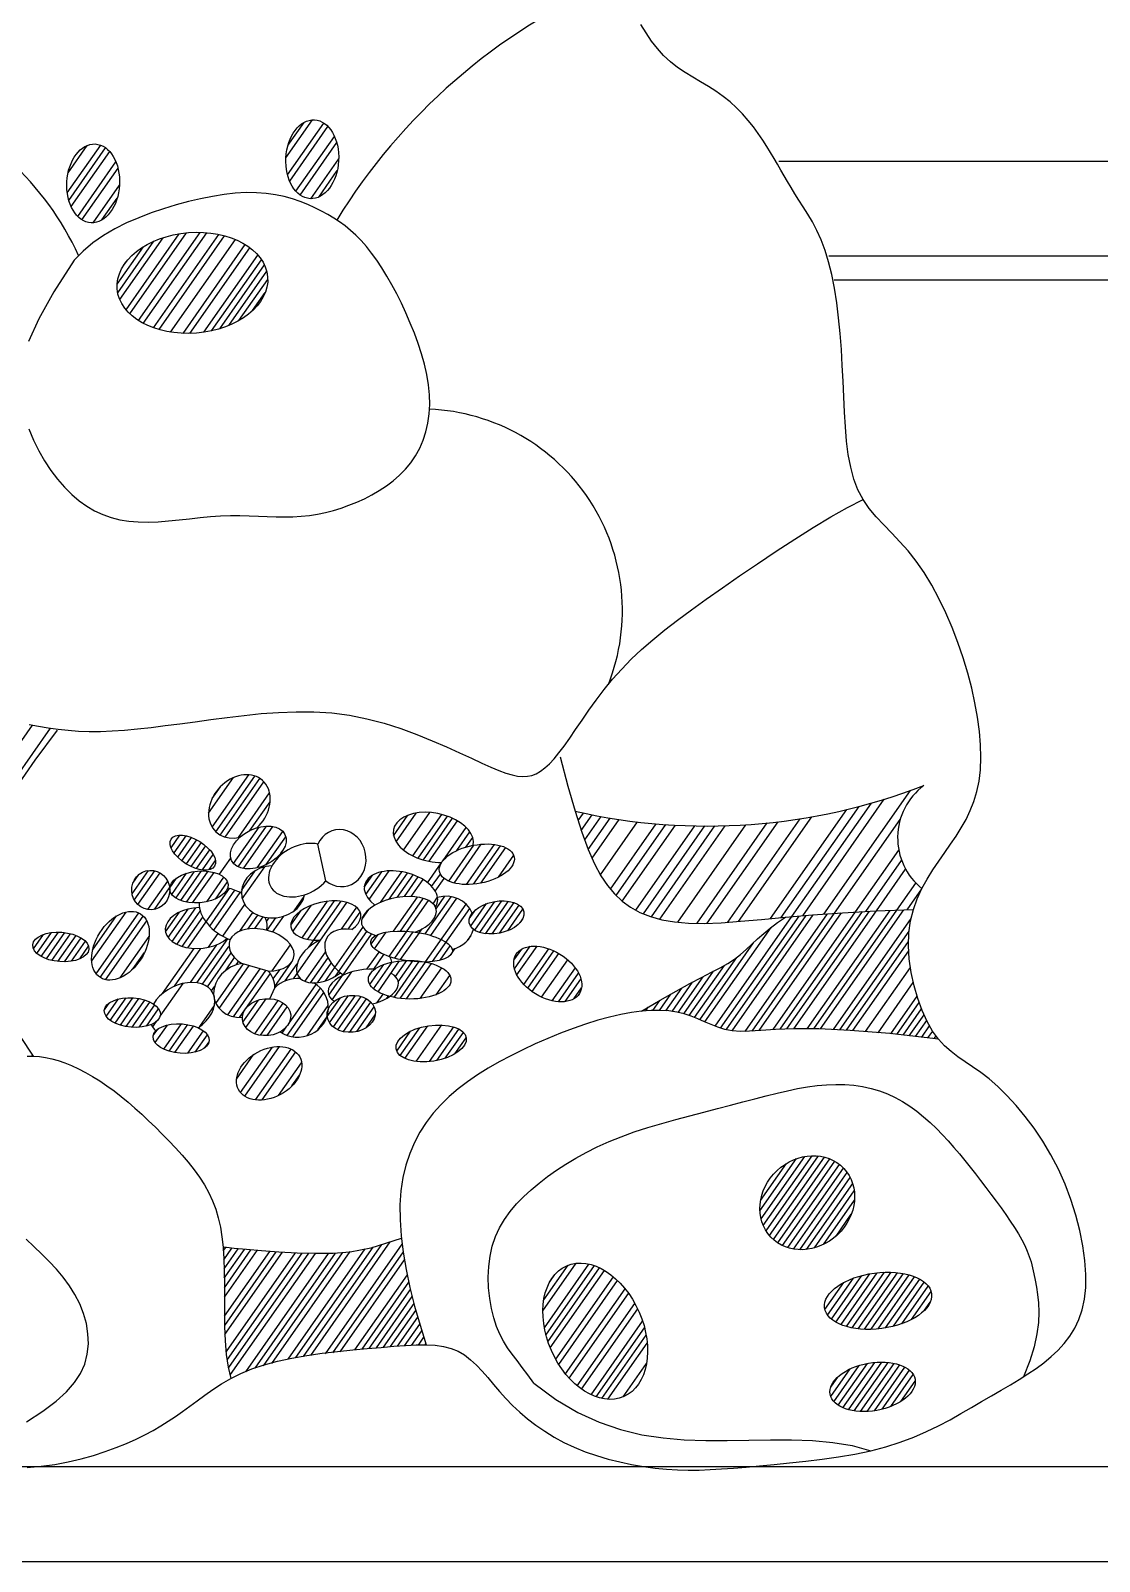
# Model space of a CAD drawing. Extents: x 737 to 6514, y 5490 to 9075.
# Drawn here: x 2837 to 3062.2, y 8012 to 8334.4 of the extents above; entities that cross this region are included whole.
import ezdxf

# ---------------------------------------------------------------- set-up
doc = ezdxf.new("R2010")
doc.units = 0
doc.header["$LTSCALE"] = 2.5
doc.header["$MEASUREMENT"] = 0
for name, color, linetype in [('3', 3, 'CONTINUOUS'), ('4', 4, 'CONTINUOUS'), ('7', 7, 'CONTINUOUS'), ('BH', 3, 'CONTINUOUS')]:
    doc.layers.add(name, color=color, linetype=linetype)

# ---------------------------------------------------------------- blocks, each defined once
blk = doc.blocks.new('001')
at = {"layer": '3'}
for points in [[(321.7, -20.9), (317.41, -27.54), (314.25, -33.21), (312.09, -38.03)], [(312.14, -56.42), (313.14, -58.77), (314.26, -61.02), (315.49, -63.16), (316.82, -65.16), (318.22, -67.01), (319.69, -68.71), (321.21, -70.23), (322.77, -71.56), (324.38, -72.7), (326.03, -73.66), (327.74, -74.46), (329.51, -75.08), (331.35, -75.55), (333.26, -75.87), (335.24, -76.03), (337.31, -76.06), (339.44, -75.98), (341.61, -75.82), (343.82, -75.6), (346.03, -75.36), (348.24, -75.12), (350.42, -74.91), (352.56, -74.76), (354.63, -74.7), (356.66, -74.7), (358.62, -74.74), (360.54, -74.81), (362.42, -74.89), (364.26, -74.95), (366.06, -74.97), (367.83, -74.94), (369.57, -74.83), (371.29, -74.64), (372.99, -74.37), (374.67, -74.03), (376.34, -73.6), (377.99, -73.1), (379.62, -72.52), (381.25, -71.87), (382.87, -71.14), (384.46, -70.33), (386.02, -69.43), (387.52, -68.45), (388.95, -67.37), (390.29, -66.2), (391.54, -64.93), (392.66, -63.55), (393.66, -62.07), (394.52, -60.49), (395.24, -58.81), (395.81, -57.04), (396.24, -55.19), (396.51, -53.27), (396.63, -51.28), (396.58, -49.23), (396.37, -47.12), (396.02, -44.98), (395.53, -42.81), (394.92, -40.62), (394.21, -38.43), (393.41, -36.26), (392.55, -34.12), (391.63, -32.01), (390.67, -29.96), (389.68, -27.97), (388.66, -26.06), (387.61, -24.24), (386.55, -22.51), (385.47, -20.89), (384.39, -19.38), (383.29, -18), (382.2, -16.75), (381.1, -15.63), (379.98, -14.61), (378.83, -13.68), (377.65, -12.83), (376.43, -12.04), (375.16, -11.28), (373.82, -10.56), (372.41, -9.86), (370.93, -9.18), (369.37, -8.55), (367.72, -7.98), (365.98, -7.49), (364.14, -7.1), (362.19, -6.82), (360.13, -6.67), (357.95, -6.66), (355.67, -6.79), (353.3, -7.05), (350.86, -7.44), (348.35, -7.94), (345.79, -8.54), (343.19, -9.25), (340.57, -10.05), (337.95, -10.94), (335.34, -11.94), (332.78, -13.04), (330.3, -14.29), (327.92, -15.68), (325.68, -17.23), (323.59, -18.97), (321.7, -20.9)], [(312.21, -118.7), (314.23, -119.08), (316.27, -119.42), (318.33, -119.7), (320.44, -119.92), (322.61, -120.07), (324.88, -120.15), (327.24, -120.14), (329.73, -120.04), (332.34, -119.86), (335.07, -119.61), (337.93, -119.3), (340.9, -118.94), (344, -118.54), (347.21, -118.11), (350.53, -117.65), (353.97, -117.2), (357.51, -116.77), (361.12, -116.41), (364.8, -116.14), (368.52, -116), (372.25, -116.04), (376, -116.27), (379.72, -116.75), (383.41, -117.49), (387.04, -118.44), (390.56, -119.57), (393.94, -120.81), (397.15, -122.11), (400.16, -123.41), (402.93, -124.66), (405.42, -125.82), (407.62, -126.82), (409.54, -127.67), (411.23, -128.37), (412.7, -128.92), (414, -129.31), (415.16, -129.56), (416.22, -129.65), (417.21, -129.6), (418.15, -129.41), (419.08, -129.06), (419.99, -128.54), (420.91, -127.86), (421.85, -127), (422.83, -125.94), (423.86, -124.7), (424.95, -123.25), (426.13, -121.59), (427.38, -119.76), (428.73, -117.78), (430.18, -115.7), (431.73, -113.54), (433.39, -111.35), (435.17, -109.17), (437.08, -107.01), (439.11, -104.92), (441.29, -102.87), (443.63, -100.83), (446.15, -98.78), (448.86, -96.7), (451.77, -94.54), (454.91, -92.29), (458.29, -89.92), (461.91, -87.41), (465.71, -84.82), (469.6, -82.22), (473.53, -79.67), (477.4, -77.23), (481.15, -74.98), (484.69, -72.98), (487.95, -71.3)], [(311.85, -188.54), (313.15, -188.57), (314.43, -188.66), (315.71, -188.85), (317.01, -189.12), (318.35, -189.5), (319.75, -189.99), (321.18, -190.57), (322.64, -191.25), (324.13, -192.02), (325.62, -192.87), (327.13, -193.8), (328.63, -194.81), (330.12, -195.89), (331.6, -197.04), (333.07, -198.25), (334.53, -199.51), (335.98, -200.82), (337.42, -202.17), (338.86, -203.56), (340.28, -204.98), (341.7, -206.43), (343.1, -207.9), (344.45, -209.4), (345.75, -210.93), (346.98, -212.48), (348.12, -214.07), (349.16, -215.69), (350.08, -217.35), (350.88, -219.05), (351.54, -220.8), (352.09, -222.63), (352.53, -224.57), (352.87, -226.63), (353.11, -228.84), (353.27, -231.23), (353.36, -233.8), (353.38, -236.58), (353.38, -239.51), (353.37, -242.52), (353.41, -245.55), (353.53, -248.53), (353.76, -251.39), (354.14, -254.07), (354.71, -256.5)], [(503.82, -184.98), (493.56, -183.82), (485.25, -183.13), (478.63, -182.82), (473.45, -182.78), (469.46, -182.92), (466.41, -183.13), (464.04, -183.32), (462.1, -183.38), (460.37, -183.25), (458.79, -182.93), (457.31, -182.47), (455.9, -181.93), (454.53, -181.33), (453.15, -180.72), (451.74, -180.16), (450.26, -179.67), (448.68, -179.3), (446.99, -179.05), (445.19, -178.94), (443.28, -178.95), (441.26, -179.09), (439.13, -179.37), (436.88, -179.78), (434.52, -180.32), (432.04, -181), (429.48, -181.81), (426.85, -182.72), (424.19, -183.74), (421.52, -184.83), (418.87, -186), (416.26, -187.22), (413.73, -188.48), (411.29, -189.78), (408.95, -191.12), (406.72, -192.51), (404.61, -193.96), (402.61, -195.48), (400.74, -197.09), (398.99, -198.79), (397.38, -200.6), (395.9, -202.52), (394.58, -204.57), (393.41, -206.75), (392.42, -209.07), (391.6, -211.54), (390.98, -214.16), (390.56, -216.96), (390.36, -219.92), (390.38, -223.07), (390.61, -226.39), (391.04, -229.87), (391.67, -233.51), (392.48, -237.29), (393.46, -241.2), (394.6, -245.24), (395.89, -249.39)], [(418.58, -257.49), (417.32, -255.73), (416.14, -254.15), (415.03, -252.71), (413.99, -251.35), (413.04, -250.01), (412.17, -248.64), (411.39, -247.16), (410.71, -245.53), (410.12, -243.7), (409.63, -241.71), (409.27, -239.59), (409.05, -237.38), (408.98, -235.13), (409.07, -232.89), (409.35, -230.69), (409.81, -228.58), (410.48, -226.59), (411.34, -224.72), (412.38, -222.96), (413.58, -221.29), (414.92, -219.71), (416.4, -218.19), (417.99, -216.73), (419.69, -215.32), (421.47, -213.94), (423.35, -212.6), (425.33, -211.3), (427.41, -210.04), (429.62, -208.84), (431.95, -207.68), (434.41, -206.57), (437, -205.53), (439.74, -204.54), (442.59, -203.61), (445.52, -202.74), (448.48, -201.9), (451.45, -201.11), (454.38, -200.35), (457.25, -199.62), (460.01, -198.91), (462.64, -198.22), (465.13, -197.56), (467.52, -196.94), (469.81, -196.36), (472.01, -195.85), (474.14, -195.4), (476.21, -195.03), (478.24, -194.76), (480.23, -194.58), (482.19, -194.51), (484.11, -194.55), (486, -194.7), (487.84, -194.97), (489.63, -195.35), (491.37, -195.86), (493.06, -196.5), (494.69, -197.26), (496.27, -198.14), (497.79, -199.12), (499.26, -200.19), (500.68, -201.34), (502.06, -202.55), (503.38, -203.82), (504.66, -205.12), (505.9, -206.44), (507.09, -207.79), (508.26, -209.16), (509.4, -210.54), (510.51, -211.94), (511.61, -213.36), (512.7, -214.78), (513.79, -216.22), (514.88, -217.66), (515.95, -219.1), (517, -220.54), (518, -221.95), (518.96, -223.34), (519.85, -224.69), (520.66, -226), (521.37, -227.25), (521.99, -228.45), (522.51, -229.62), (522.95, -230.77), (523.33, -231.93), (523.65, -233.13), (523.94, -234.4), (524.2, -235.74), (524.45, -237.2), (524.7, -238.8), (524.89, -240.56), (524.97, -242.51), (524.89, -244.68), (524.58, -247.09), (523.99, -249.78), (523.07, -252.77), (521.76, -256.09)], [(311.67, -265.63), (315.12, -263.32), (317.92, -261.22), (320.13, -259.26), (321.82, -257.35), (323.08, -255.42), (323.96, -253.42), (324.49, -251.33), (324.71, -249.2), (324.63, -247.06), (324.29, -244.91), (323.7, -242.81), (322.89, -240.76), (321.89, -238.79), (320.73, -236.93), (319.42, -235.16), (317.99, -233.47), (316.47, -231.84), (314.88, -230.25), (313.24, -228.68), (311.59, -227.12)]]:
    blk.add_lwpolyline(points, dxfattribs=at)
at = {"layer": '4'}
for points in [[(313.15, -188.57), (310.43, -184.46)], [(309.41, -132.1), (313.5, -126.24), (318.2, -119.86)], [(424.11, -125.52), (425.76, -131.72), (427.28, -136.97), (428.69, -141.37), (430.03, -145.04), (431.35, -148.06), (432.68, -150.56), (434.07, -152.63), (435.56, -154.38), (437.19, -155.89), (438.97, -157.19), (440.94, -158.27), (443.13, -159.15), (445.54, -159.82), (448.22, -160.28), (451.18, -160.53), (454.46, -160.59), (458.07, -160.45), (462.08, -160.16), (466.57, -159.76), (471.61, -159.3), (477.25, -158.81), (483.58, -158.35), (490.65, -157.95), (498.55, -157.67)], [(390.68, -226.96), (390.59, -226.99), (384.2, -228.99), (379.85, -229.89), (376.32, -230.15), (372.62, -230.17), (368.72, -230.06), (364.84, -229.85), (361.2, -229.59), (358, -229.32), (355.46, -229.08), (353.8, -228.9), (353.23, -228.83)], [(418.58, -257.49), (423.24, -260.9), (427.83, -263.6), (432.36, -265.69), (436.86, -267.23), (441.33, -268.31), (445.8, -269), (450.28, -269.38), (454.78, -269.54), (459.33, -269.54), (463.88, -269.47), (468.42, -269.39), (472.89, -269.4), (477.28, -269.55), (481.55, -269.93), (485.65, -270.62), (489.57, -271.68)]]:
    blk.add_lwpolyline(points, dxfattribs=at)
for centre, radius, start, end in [((455.13, -13.99), 126.1, 257.2377, 291.1897), ((508.99, -142.56), 13.77, 126.9483, 231.1708)]:
    blk.add_arc(centre, radius, start, end, dxfattribs=at)
for centre, major_axis, ratio in [((371.89, 0.37), (0.45, 8.3), 0.669347), ((325.73, -4.71), (0.45, 8.3), 0.669347), ((346.64, -25.67), (-15.85, -1.27), 0.667745), ((476.18, -219.44), (-7.69, -7.24), 0.878465), ((431.51, -246.51), (-6.02, 13.78), 0.671203), ((491.1, -240.1), (-11.27, -1.48), 0.518026), ((489.94, -258.22), (-8.95, -1.58), 0.555196)]:
    blk.add_ellipse(centre, major_axis=major_axis, ratio=ratio, dxfattribs=at)
at = {"layer": '7'}
for p, q in [((374.77, -151.61), (373.07, -143.9)), ((362.62, -170.64), (357.06, -169.03)), ((362.97, -176.46), (363.98, -174.19))]:
    blk.add_line(p, q, dxfattribs=at)
for points in [[(311.83, -275.22), (314.79, -274.96), (317.68, -274.56), (320.48, -274.03), (323.2, -273.39), (325.79, -272.67), (328.27, -271.87), (330.59, -271.03), (332.76, -270.16), (334.76, -269.26), (336.62, -268.36), (338.35, -267.43), (339.98, -266.47), (341.54, -265.49), (343.07, -264.47), (344.57, -263.4), (346.08, -262.3), (347.62, -261.15), (349.23, -259.97), (350.93, -258.79), (352.75, -257.62), (354.71, -256.5), (356.85, -255.43), (359.19, -254.45), (361.77, -253.57), (364.59, -252.81), (367.6, -252.16), (370.75, -251.61), (373.98, -251.16), (377.22, -250.77), (380.41, -250.44), (383.49, -250.16), (386.39, -249.91), (389.08, -249.69), (391.55, -249.51), (393.81, -249.4), (395.89, -249.39), (397.8, -249.48), (399.54, -249.72), (401.14, -250.13), (402.62, -250.72), (403.98, -251.52), (405.26, -252.51), (406.48, -253.65), (407.66, -254.91), (408.85, -256.27), (410.05, -257.71), (411.31, -259.18), (412.64, -260.66), (414.07, -262.13), (415.61, -263.56), (417.25, -264.96), (419, -266.31), (420.86, -267.59), (422.83, -268.8), (424.91, -269.93), (427.09, -270.96), (429.38, -271.89), (431.76, -272.72), (434.2, -273.44), (436.68, -274.06), (439.18, -274.59), (441.66, -275.01), (444.12, -275.34), (446.51, -275.57), (448.84, -275.71), (451.12, -275.77), (453.4, -275.75), (455.72, -275.67), (458.11, -275.53), (460.62, -275.34), (463.28, -275.12), (466.14, -274.86), (469.22, -274.59), (472.47, -274.27), (475.86, -273.91), (479.31, -273.49), (482.78, -272.99), (486.22, -272.39), (489.57, -271.68), (492.77, -270.86), (495.79, -269.9), (498.63, -268.83), (501.32, -267.66), (503.85, -266.44), (506.26, -265.17), (508.57, -263.88), (510.78, -262.59), (512.92, -261.34), (515, -260.13), (517.02, -258.96), (518.97, -257.81), (520.85, -256.67), (522.66, -255.52), (524.38, -254.35), (526.02, -253.14), (527.56, -251.87), (529, -250.54), (530.33, -249.11), (531.52, -247.57), (532.56, -245.88), (533.43, -244.04), (534.12, -242), (534.6, -239.75), (534.86, -237.27), (534.89, -234.55), (534.68, -231.61), (534.25, -228.51), (533.61, -225.3), (532.77, -222.03), (531.73, -218.75), (530.5, -215.51), (529.09, -212.36), (527.52, -209.34), (525.81, -206.47), (524, -203.77), (522.11, -201.25), (520.18, -198.94), (518.25, -196.84), (516.34, -194.98), (514.49, -193.36), (512.72, -191.99), (511.03, -190.81), (509.44, -189.74), (507.92, -188.7), (506.48, -187.61), (505.12, -186.4), (503.82, -184.98), (502.6, -183.29), (501.45, -181.27), (500.39, -178.96), (499.46, -176.42), (498.67, -173.72), (498.07, -170.92), (497.66, -168.09), (497.49, -165.3), (497.58, -162.61), (497.94, -160.07), (498.55, -157.67), (499.37, -155.42), (500.35, -153.28), (501.47, -151.25), (502.66, -149.32), (503.91, -147.46), (505.16, -145.67), (506.38, -143.92), (507.54, -142.19), (508.63, -140.45), (509.64, -138.68), (510.53, -136.84), (511.3, -134.9), (511.92, -132.84), (512.38, -130.62), (512.66, -128.23), (512.76, -125.68), (512.69, -122.97), (512.46, -120.14), (512.06, -117.19), (511.51, -114.16), (510.82, -111.04), (509.98, -107.87), (509, -104.66), (507.9, -101.45), (506.68, -98.27), (505.36, -95.17), (503.93, -92.19), (502.42, -89.35), (500.82, -86.71), (499.16, -84.3), (497.44, -82.14), (495.7, -80.19), (493.97, -78.38), (492.3, -76.65), (490.71, -74.93), (489.25, -73.17), (487.95, -71.3), (486.86, -69.26), (485.99, -66.99), (485.33, -64.52), (484.83, -61.85), (484.48, -59.01), (484.22, -56.02), (484.04, -52.91), (483.89, -49.7), (483.75, -46.4), (483.57, -43.05), (483.36, -39.68), (483.09, -36.33), (482.77, -33.03), (482.38, -29.84), (481.9, -26.78), (481.34, -23.9), (480.69, -21.24), (479.93, -18.82), (479.09, -16.63), (478.19, -14.64), (477.26, -12.83), (476.3, -11.18), (475.35, -9.66), (474.43, -8.23), (473.56, -6.89), (472.76, -5.6), (472.02, -4.34), (471.31, -3.11), (470.62, -1.9), (469.93, -0.68), (469.22, 0.54), (468.47, 1.8), (467.67, 3.09), (466.8, 4.43), (465.85, 5.8), (464.82, 7.18), (463.72, 8.56), (462.53, 9.91), (461.26, 11.22), (459.91, 12.47), (458.46, 13.63), (456.93, 14.7), (455.34, 15.7), (453.71, 16.67), (452.07, 17.64), (450.44, 18.64), (448.86, 19.71), (447.34, 20.89), (445.92, 22.2), (444.61, 23.68), (443.39, 25.28), (442.24, 26.98), (441.12, 28.73)], [(441.26, -179.09), (445.18, -176.77), (448.56, -174.86), (451.45, -173.29), (453.93, -172), (456.04, -170.9), (457.85, -169.94), (459.43, -169.03), (460.84, -168.12), (462.12, -167.15), (463.34, -166.1), (464.53, -165.01), (465.73, -163.88), (467, -162.73), (468.37, -161.58), (469.89, -160.42), (471.61, -159.3)]]:
    blk.add_lwpolyline(points, dxfattribs=at)
for centre, radius, start, end in [((485.78, -79.39), 127.7, 113.7211, 148.3787), ((267.88, -44.55), 60.04, 24.2059, 71.4731), ((394.79, -94.69), 42.45, 338.4791, 87.6057)]:
    blk.add_arc(centre, radius, start, end, dxfattribs=at)
for centre, major_axis, ratio, start_param, end_param in [((356.55, -135.96), (4.87, 5.47), 0.788102, 4.583668, 10.289959), ((397.4, -142.48), (8.4, -1.67), 0.59593, 0, 5.040506), ((377.86, -146.84), (1.05, -5.95), 0.884331, 5.472906, 10.330524), ((369.54, -149.38), (-6.45, -3.44), 0.694434, 3.818127, 8.363513), ((363.65, -153.95), (-6.67, -0.63), 0.82167, 4.671993, 9.197374), ((390.58, -154.35), (-7.66, 1.9), 0.579419, 2.930649, 7.208544), ((355.21, -158.88), (-6.69, 4.1), 0.628214, 4.833873, 5.243588), ((390.15, -159.2), (-7.87, -1.52), 0.506813, 1.917807, 7.096098), ((400.08, -160.54), (5.93, 0.23), 0.954465, 6.624937, 8.124516), ((348.04, -161.58), (-7.11, -0.44), 0.60363, 4.666756, 8.789552), ((355.21, -158.88), (-6.69, 4.1), 0.628214, 0.312966, 1.847624), ((374.75, -159.99), (-7.34, -1.43), 0.528228, 2.302345, 7.567439), ((361.2, -166.17), (-6.8, 1.65), 0.610792, 1.926413, 7.354629), ((355.21, -158.88), (-6.69, 4.1), 0.628214, 3.346888, 3.835626), ((374.7, -168.13), (-5.74, -3.59), 0.611285, 4.559749, 8.022718), ((381.67, -167.67), (-6.69, 4.1), 0.628214, 5.283754, 7.760575), ((400.08, -160.54), (5.93, 0.23), 0.954465, 9.660159, 9.75495), ((400.08, -160.54), (5.93, 0.23), 0.954465, 4.894044, 6.010371), ((381.67, -167.67), (-6.69, 4.1), 0.628214, 10.013182, 10.203236), ((357.54, -174.67), (-6.06, -2.56), 0.849913, 4.443128, 7.452584), ((357.54, -174.67), (-6.06, -2.56), 0.849913, 9.047336, 9.741649), ((382.63, -174.13), (-7.39, -1.17), 0.502314, 4.306314, 6.811674), ((344.49, -178.68), (-6.45, -3.44), 0.694434, 8.006231, 11.716481), ((368.77, -178.38), (-6.52, 0.07), 0.947489, 10.912347, 11.832445), ((368.77, -178.38), (-6.52, 0.07), 0.947489, 7.262524, 10.447903), ((382.63, -174.13), (-7.39, -1.17), 0.502314, 8.037215, 9.9715), ((344.49, -178.68), (-6.45, -3.44), 0.694434, 6.238218, 6.563607)]:
    blk.add_ellipse(centre, major_axis=major_axis, ratio=ratio, start_param=start_param, end_param=end_param, dxfattribs=at)
for centre, major_axis, ratio in [((346.73, -145.69), (-4.57, 2.85), 0.510981), ((360.51, -144.61), (-5.62, -2.75), 0.636696), ((406.57, -148.14), (-7.87, -1.52), 0.506813), ((337.85, -153.58), (0.2, -4.15), 0.966232), ((348.01, -152.92), (-6.14, -0.54), 0.542611), ((331.48, -165.31), (-4.24, -6.71), 0.647298), ((410.72, -159.34), (-5.76, -1.15), 0.573062), ((318.91, -165.57), (-5.91, 0.45), 0.52261), ((392.81, -165.47), (-8.6, 1.06), 0.359689), ((421.5, -171.26), (-6.69, 4.1), 0.628214), ((392.41, -172.46), (-8.7, 0.09), 0.46745), ((333.99, -179.39), (-5.91, 0.45), 0.52261), ((362.26, -180.35), (-5.08, -0.5), 0.761803), ((380.11, -179.65), (-5.08, -0.5), 0.761803), ((344.28, -184.87), (-5.91, 0.45), 0.52261), ((396.95, -185.88), (-7.39, -1.17), 0.502314), ((362.8, -192.18), (-6.45, -3.44), 0.694434)]:
    blk.add_ellipse(centre, major_axis=major_axis, ratio=ratio, dxfattribs=at)
at = {"layer": 'BH'}
for p, q in [((366.34, 0.66), (371.94, 8.67)), ((366.67, -2.88), (374.3, 8.01)), ((366.77, 3.29), (370.17, 8.15)), ((367.13, -4.25), (375.2, 7.27)), ((320.27, -6.73), (327.32, 3.34)), ((320.44, -2.47), (324.46, 3.28)), ((368.45, -6.38), (376.56, 5.2)), ((369.32, -7.16), (377.04, 3.87)), ((320.6, -8.28), (328.35, 2.79)), ((321.08, -9.6), (329.21, 2)), ((371.6, -7.93), (377.46, 0.44)), ((322.47, -11.65), (330.52, -0.15)), ((323.37, -12.38), (330.96, -1.53)), ((373.26, -7.58), (377.15, -2.02)), ((325.75, -13), (331.28, -5.11)), ((327.57, -12.41), (330.8, -7.8)), ((332.66, -31.32), (343.86, -15.33)), ((333.47, -32.18), (345.41, -15.13)), ((335.29, -33.61), (348.3, -15.03)), ((336.29, -34.19), (349.66, -15.1)), ((338.45, -35.14), (352.22, -15.47)), ((339.6, -35.51), (353.43, -15.76)), ((330.79, -25.94), (336.31, -18.06)), ((330.91, -27.78), (338.54, -16.89)), ((331.34, -29.18), (340.46, -16.15)), ((342.04, -36.05), (355.7, -16.54)), ((344.68, -36.31), (357.78, -17.61)), ((346.08, -36.33), (358.73, -18.25)), ((332.13, -22.01), (332.6, -21.33)), ((349.07, -36.07), (360.45, -19.83)), ((350.69, -35.78), (361.19, -20.78)), ((352.42, -35.32), (361.82, -21.9)), ((354.3, -34.65), (362.29, -23.23)), ((356.44, -33.6), (362.51, -24.94)), ((359.32, -31.51), (361.99, -27.69)), ((280.45, -165.29), (312.97, -118.84)), ((285.94, -163.5), (316.75, -119.48)), ((350.05, -137.38), (355.29, -129.89)), ((350.79, -140.35), (358.52, -129.3)), ((350.81, -134.28), (352.55, -131.8)), ((351.54, -141.3), (359.76, -129.55)), ((352.46, -141.99), (360.82, -130.05)), ((353.55, -142.44), (361.71, -130.79)), ((356.33, -142.51), (362.91, -133.11)), ((358.77, -141.03), (363.03, -134.96)), ((472.96, -159.18), (489.72, -135.25)), ((475.22, -158.98), (492.39, -134.45)), ((479.69, -158.63), (497.92, -132.6)), ((389.02, -142.13), (392.05, -137.8)), ((389.54, -143.4), (393.78, -137.35)), ((391.13, -145.16), (396.68, -137.24)), ((393.09, -146.38), (399.2, -137.66)), ((394.18, -146.85), (400.36, -138.02)), ((395.32, -147.23), (401.46, -138.46)), ((427.91, -138.95), (429.03, -137.35)), ((428.57, -141.02), (430.88, -137.73)), ((429.29, -143.02), (432.75, -138.08)), ((430.02, -145), (434.63, -138.41)), ((459.45, -160.35), (474.72, -138.55)), ((461.68, -160.19), (477.11, -138.15)), ((468.45, -159.59), (484.54, -136.61)), ((470.71, -159.38), (487.11, -135.96)), ((355.32, -147.98), (360.67, -140.34)), ((356.25, -148.66), (362.24, -140.11)), ((357.4, -149.03), (363.59, -140.19)), ((360.31, -148.9), (365.69, -141.22)), ((396.53, -147.51), (402.49, -139)), ((399.47, -147.35), (404.33, -140.4)), ((402.33, -145.27), (405.1, -141.32)), ((430.83, -146.87), (436.54, -138.7)), ((432.59, -150.39), (440.41, -139.22)), ((434.72, -153.39), (444.36, -139.62)), ((435.91, -154.7), (446.36, -139.78)), ((437.19, -155.89), (448.39, -139.9)), ((440.09, -157.8), (452.51, -140.06)), ((441.67, -158.56), (454.61, -140.08)), ((443.34, -159.21), (456.73, -140.07)), ((445.11, -159.69), (458.88, -140.03)), ((448.89, -160.33), (463.25, -139.82)), ((452.96, -160.56), (467.74, -139.45)), ((455.07, -160.57), (470.03, -139.2)), ((481.92, -158.47), (495.78, -138.68)), ((342.14, -144.65), (343.99, -142)), ((342.77, -145.77), (345.31, -142.14)), ((343.55, -146.67), (346.47, -142.49)), ((344.42, -147.43), (347.54, -142.98)), ((345.37, -148.08), (348.53, -143.57)), ((346.4, -148.63), (349.45, -144.28)), ((347.51, -149.06), (350.29, -145.1)), ((362.19, -148.22), (366.31, -142.35)), ((400.64, -151.71), (405.95, -144.13)), ((401.78, -152.1), (407.51, -143.92)), ((404.26, -144.54), (405.69, -142.49)), ((404.38, -152.41), (410.29, -143.98)), ((405.84, -152.35), (411.52, -144.23)), ((407.41, -152.12), (412.64, -144.64)), ((348.73, -149.33), (351.01, -146.07)), ((350.17, -149.28), (351.51, -147.38)), ((352.31, -150.25), (354.71, -146.84)), ((365.28, -145.83), (365.73, -145.19)), ((396.18, -152.04), (399.06, -147.93)), ((411.1, -150.88), (414.34, -146.25)), ((486.34, -158.19), (495.47, -145.16)), ((488.54, -158.07), (496.07, -147.32)), ((333.91, -154.39), (337.36, -149.45)), ((334.07, -152.14), (335.35, -150.32)), ((334.4, -155.7), (338.72, -149.53)), ((335.15, -156.65), (339.82, -149.97)), ((341.87, -153.09), (343.3, -151.05)), ((342.29, -154.5), (345.42, -150.03)), ((343.16, -155.28), (347.09, -149.65)), ((344.21, -155.79), (348.58, -149.54)), ((345.39, -156.11), (349.94, -149.61)), ((346.69, -156.27), (351.19, -149.85)), ((349.67, -156.04), (353.29, -150.87)), ((356.99, -153.64), (359.88, -149.51)), ((357.15, -155.43), (361.87, -148.69)), ((382.84, -152.97), (384.64, -150.4)), ((383.17, -154.51), (386.52, -149.72)), ((383.85, -155.56), (388.07, -149.53)), ((386.24, -156.18), (390.76, -149.72)), ((388.11, -155.51), (391.98, -149.99)), ((389.79, -155.14), (393.13, -150.36)), ((391.32, -154.96), (394.22, -150.82)), ((392.74, -154.94), (395.24, -151.38)), ((397.04, -152.83), (398.88, -150.2)), ((397.77, -153.8), (399.65, -151.12)), ((490.74, -157.95), (496.9, -149.15)), ((337.24, -157.69), (341.43, -151.71)), ((338.67, -157.65), (341.84, -153.13)), ((345.7, -165.74), (354.44, -153.26)), ((350.28, -161.21), (355.6, -153.61)), ((351.14, -162), (356.69, -154.07)), ((351.48, -155.47), (354.02, -151.84)), ((495.08, -157.8), (499.07, -152.1)), ((497.25, -157.72), (500.35, -153.29)), ((341.56, -163.6), (345.77, -157.59)), ((342.39, -164.42), (347.37, -157.32)), ((348.05, -156.35), (348.11, -156.26)), ((353.04, -163.32), (357.7, -156.65)), ((367.37, -160.97), (369.53, -157.88)), ((367.83, -162.33), (371.73, -156.75)), ((367.93, -172.26), (379.19, -156.17)), ((368.07, -157.95), (370.19, -154.93)), ((369.74, -163.62), (375.13, -155.94)), ((370.93, -163.94), (376.59, -155.85)), ((371.19, -165.58), (377.95, -155.93)), ((378.04, -161.84), (381.28, -157.21)), ((382.31, -159.77), (383.79, -157.65)), ((388.11, -167.6), (396.39, -155.78)), ((389.03, -162.25), (394.07, -155.06)), ((390.47, -162.21), (395.29, -155.33)), ((395.68, -162.83), (401.18, -154.97)), ((395.77, -168.73), (404.31, -156.55)), ((396.87, -163.14), (402.36, -155.3)), ((397.25, -168.64), (405.07, -157.47)), ((397.33, -156.45), (398.27, -155.1)), ((397.98, -157.52), (399.84, -154.88)), ((404.97, -159.63), (406.33, -157.68)), ((405.26, -161.22), (408.62, -156.43)), ((406.11, -162.02), (410.34, -155.98)), ((407.18, -162.51), (411.85, -155.84)), ((408.41, -162.77), (413.2, -155.92)), ((409.78, -162.83), (414.41, -156.21)), ((411.31, -162.65), (415.45, -156.74)), ((413.08, -162.14), (416.26, -157.6)), ((473.35, -182.79), (490.74, -157.95)), ((476.16, -182.8), (493.64, -157.85)), ((477.57, -182.81), (495.08, -157.8)), ((478.96, -182.84), (496.53, -157.75)), ((325.42, -168.52), (332.65, -158.2)), ((325.6, -166.25), (330.67, -159.02)), ((326.35, -171.22), (335.33, -158.4)), ((327.21, -172.01), (336.28, -159.05)), ((328.3, -172.47), (337, -160.04)), ((340.99, -162.4), (343.9, -158.24)), ((343.39, -165.02), (348.28, -158.02)), ((344.49, -165.45), (348.82, -159.26)), ((356.6, -162.25), (359.36, -158.31)), ((358.34, -161.79), (360.39, -158.86)), ((359.81, -161.71), (361.53, -159.24)), ((362.27, -160.2), (362.8, -159.44)), ((362.38, -162.06), (364.22, -159.43)), ((363.53, -162.43), (365.87, -159.08)), ((379.46, -161.82), (382, -158.21)), ((415.66, -160.47), (416.26, -159.62)), ((456.79, -182.27), (472.96, -159.18)), ((457.93, -182.67), (474.46, -159.05)), ((459.11, -182.99), (475.97, -158.92)), ((460.35, -183.24), (477.46, -158.79)), ((463.09, -183.35), (480.44, -158.58)), ((464.55, -183.28), (481.92, -158.47)), ((466.04, -183.16), (483.41, -158.36)), ((469.01, -182.95), (486.34, -158.19)), ((470.46, -182.89), (487.81, -158.11)), ((471.91, -182.84), (489.28, -158.03)), ((481.69, -182.97), (498.07, -159.58)), ((313.14, -165.93), (315.23, -162.94)), ((313.86, -166.91), (316.92, -162.54)), ((314.8, -167.58), (318.39, -162.45)), ((315.87, -168.07), (319.74, -162.54)), ((317.04, -168.41), (320.98, -162.78)), ((318.3, -168.63), (322.14, -163.15)), ((319.66, -168.69), (323.19, -163.66)), ((321.16, -168.57), (324.1, -164.37)), ((331.4, -172.07), (337.51, -163.34)), ((347.59, -173.11), (354.08, -163.84)), ((350, -165.64), (352.06, -162.7)), ((374.67, -172.69), (382.56, -161.43)), ((376.77, -171.71), (383.37, -162.28)), ((378.39, -171.41), (384.39, -162.84)), ((384.29, -165), (385.74, -162.93)), ((385.02, -165.97), (387.49, -162.44)), ((389.27, -167.95), (393.17, -162.38)), ((390.48, -168.24), (394.45, -162.57)), ((394.5, -162.49), (395.03, -161.74)), ((404.6, -164.18), (405.35, -163.12)), ((454.61, -181.36), (468.57, -161.43)), ((483.05, -183.03), (497.63, -162.21)), ((484.42, -183.09), (497.52, -164.38)), ((322.91, -168.08), (324.76, -165.43)), ((334.16, -170.13), (336.55, -166.72)), ((340.37, -175.37), (347.01, -165.88)), ((342.85, -173.84), (348.43, -165.86)), ((346.23, -173.04), (351.79, -165.09)), ((348.78, -173.42), (354.34, -165.48)), ((349.81, -173.97), (354.81, -166.83)), ((363.44, -170.62), (367.31, -165.09)), ((370.34, -172.83), (374.68, -166.63)), ((383.42, -170.27), (385.96, -166.64)), ((384.84, -170.25), (387, -167.17)), ((398.86, -168.35), (400.97, -165.35)), ((400.99, -167.32), (402, -165.89)), ((414.37, -168.35), (416.01, -166.01)), ((414.5, -170.18), (417.83, -165.43)), ((415.01, -171.46), (419.26, -165.4)), ((416.44, -173.45), (421.71, -165.93)), ((417.28, -174.26), (422.81, -166.37)), ((418.19, -174.98), (423.84, -166.91)), ((453.53, -180.89), (464.88, -164.68)), ((485.77, -183.18), (497.55, -166.35)), ((351.59, -177.47), (357.42, -169.14)), ((352.27, -178.5), (358.6, -169.47)), ((353.6, -170.57), (355.54, -167.8)), ((354.13, -179.87), (360.94, -170.15)), ((355.28, -180.26), (362.11, -170.49)), ((355.88, -169.33), (356.4, -168.58)), ((363.67, -172.29), (365.03, -170.35)), ((363.98, -173.87), (367.48, -168.87)), ((366.21, -172.7), (368.72, -169.12)), ((371.55, -173.12), (375.2, -167.91)), ((372.98, -173.09), (375.87, -168.97)), ((376.1, -176.69), (380.2, -170.83)), ((383.86, -171.66), (384.58, -170.62)), ((384.02, -173.44), (386.96, -169.24)), ((384.79, -174.35), (388.72, -168.74)), ((385.74, -175.01), (390.3, -168.49)), ((389.14, -176.19), (394.37, -168.73)), ((389.4, -171.79), (391.78, -168.39)), ((390.01, -172.93), (393.18, -168.41)), ((390.41, -176.39), (395.77, -168.74)), ((391.74, -176.5), (396.98, -169.03)), ((394.63, -176.4), (399.16, -169.94)), ((420.2, -176.14), (425.72, -168.26)), ((422.47, -176.92), (427.32, -169.99)), ((450.17, -179.65), (456.45, -170.68)), ((451.32, -180.02), (458.73, -169.44)), ((452.44, -180.44), (461.32, -167.76)), ((488.44, -183.4), (497.91, -169.86)), ((339.86, -180.13), (344.68, -173.24)), ((350.65, -174.78), (351.33, -173.8)), ((357.92, -178.5), (363.06, -171.16)), ((366.87, -181.82), (372.72, -173.47)), ((369.36, -172.23), (369.37, -172.22)), ((375.36, -175.73), (378.28, -171.57)), ((398, -175.62), (400.85, -171.55)), ((423.75, -177.11), (427.99, -171.06)), ((425.18, -177.08), (428.5, -172.34)), ((447.7, -179.16), (452, -173)), ((448.96, -179.36), (454.23, -171.84)), ((491.1, -183.62), (498.52, -173.02)), ((328.5, -180.24), (331.1, -176.52)), ((329.34, -181.05), (332.67, -176.29)), ((330.34, -181.63), (334.08, -176.29)), ((331.46, -182.05), (335.38, -176.45)), ((332.67, -182.34), (336.59, -176.74)), ((333.97, -182.49), (337.7, -177.17)), ((351.16, -176.07), (351.23, -175.97)), ((357.29, -181.4), (360.55, -176.75)), ((357.91, -182.54), (362.17, -176.46)), ((359.8, -183.86), (364.72, -176.83)), ((366.61, -184.21), (373.6, -174.23)), ((367.82, -184.5), (374.34, -175.17)), ((375.04, -180.23), (377.81, -176.27)), ((375.53, -181.54), (379.55, -175.8)), ((376.33, -182.41), (380.97, -175.77)), ((377.31, -183.02), (382.21, -176.02)), ((378.45, -183.4), (383.3, -176.48)), ((379.76, -183.55), (384.22, -177.18)), ((385.57, -177.27), (386.8, -175.51)), ((387.62, -176.35), (387.93, -175.9)), ((427, -176.5), (428.62, -174.17)), ((443.61, -178.95), (445.1, -176.82)), ((445.03, -178.94), (447.44, -175.49)), ((446.38, -179.01), (449.74, -174.22)), ((493.76, -183.84), (499.31, -175.92)), ((495.07, -183.99), (499.77, -177.27)), ((328.1, -178.79), (329.09, -177.38)), ((335.39, -182.48), (338.69, -177.76)), ((336.97, -182.23), (339.52, -178.59)), ((348.18, -182.34), (351.28, -177.91)), ((356.57, -180.42), (357.7, -178.8)), ((360.99, -184.17), (365.76, -177.37)), ((362.36, -184.24), (366.62, -178.15)), ((370.8, -184.26), (375.27, -177.87)), ((373.06, -183.05), (374.97, -180.32)), ((381.28, -183.39), (384.92, -178.19)), ((383.26, -182.58), (385.17, -179.85)), ((442.14, -179.03), (442.69, -178.25)), ((496.38, -184.14), (500.26, -178.59)), ((497.68, -184.29), (500.8, -179.84)), ((338.24, -182.44), (339.05, -181.28)), ((338.4, -184.22), (339.32, -182.91)), ((338.77, -185.7), (341.36, -182.01)), ((340.61, -187.1), (344.35, -181.77)), ((341.72, -187.53), (345.65, -181.93)), ((342.93, -187.82), (346.85, -182.22)), ((345.65, -187.97), (348.96, -183.23)), ((365.53, -183.74), (366.56, -182.27)), ((389.69, -187.49), (392.61, -183.32)), ((390.43, -188.45), (394.54, -182.58)), ((391.42, -189.05), (396.22, -182.19)), ((393.79, -189.68), (399.17, -182)), ((396.59, -189.71), (401.7, -182.41)), ((398.17, -189.48), (402.8, -182.86)), ((399.9, -189.01), (403.73, -183.55)), ((498.99, -184.44), (501.35, -181.06)), ((500.29, -184.58), (501.97, -182.19)), ((501.6, -184.73), (502.61, -183.3)), ((347.22, -187.73), (349.8, -184.05)), ((349.28, -186.81), (350.16, -185.55)), ((356.77, -196.24), (363.5, -186.64)), ((357.65, -197), (364.98, -186.53)), ((401.96, -188.09), (404.34, -184.69)), ((502.91, -184.88), (503.32, -184.29)), ((312.8, -188.56), (312.98, -188.3)), ((355.95, -193.4), (359.6, -188.18)), ((359.93, -197.77), (367.43, -187.06)), ((361.32, -197.8), (368.4, -187.69)), ((364.81, -196.84), (369.63, -189.95)), ((367.62, -194.85), (369.19, -192.6)), ((466.9, -224.23), (477.18, -209.54)), ((467.5, -225.38), (478.55, -209.59)), ((466.21, -221.18), (473.93, -210.16)), ((466.36, -218.96), (471.81, -211.16)), ((466.45, -222.85), (475.66, -209.69)), ((468.22, -226.37), (479.8, -209.82)), ((469.04, -227.21), (480.95, -210.2)), ((469.96, -227.91), (482, -210.71)), ((470.97, -228.48), (482.96, -211.36)), ((472.07, -228.91), (483.82, -212.14)), ((473.28, -229.21), (484.58, -213.06)), ((474.6, -229.34), (485.24, -214.15)), ((476.05, -229.28), (485.75, -215.42)), ((477.69, -228.96), (486.09, -216.96)), ((479.61, -228.23), (486.14, -218.9)), ((482.25, -226.46), (485.46, -221.88)), ((353.15, -229.61), (353.65, -228.89)), ((368.45, -252.05), (384.71, -228.83)), ((370.01, -251.85), (386.52, -228.26)), ((371.56, -251.65), (388.33, -227.7)), ((374.66, -251.25), (390.82, -228.16)), ((353.24, -231.49), (354.97, -229.02)), ((353.34, -233.37), (356.29, -229.15)), ((353.36, -235.34), (357.61, -229.28)), ((353.37, -237.35), (358.94, -229.4)), ((353.37, -239.36), (360.27, -229.5)), ((353.4, -243.35), (362.94, -229.72)), ((353.45, -245.29), (364.29, -229.8)), ((353.5, -247.23), (365.64, -229.89)), ((353.83, -250.78), (368.39, -230)), ((354.06, -252.48), (369.77, -230.04)), ((354.28, -254.17), (371.15, -230.07)), ((354.65, -255.66), (372.54, -230.11)), ((357.9, -255.04), (375.34, -230.13)), ((359.85, -254.27), (376.79, -230.07)), ((361.59, -253.79), (378.26, -229.99)), ((363.34, -253.32), (379.86, -229.72)), ((366.82, -252.37), (383.06, -229.19)), ((376.21, -251.04), (391.08, -229.8)), ((377.76, -250.84), (391.34, -231.44)), ((380.86, -250.44), (391.92, -234.65)), ((420.47, -242.2), (427.48, -232.2)), ((420.66, -239.92), (425.78, -232.61)), ((420.79, -245.78), (430.18, -232.36)), ((421.13, -247.31), (431.35, -232.7)), ((421.55, -248.72), (432.44, -233.16)), ((421.92, -236.1), (423, -234.56)), ((422.04, -250.03), (433.47, -233.71)), ((423.18, -252.43), (435.35, -235.05)), ((480.46, -243.11), (485.91, -235.33)), ((481.28, -243.96), (487.71, -234.77)), ((482.23, -244.61), (489.38, -234.41)), ((483.29, -245.12), (490.94, -234.19)), ((484.42, -245.51), (492.42, -234.09)), ((485.63, -245.8), (493.83, -234.09)), ((486.9, -246), (495.17, -234.19)), ((488.24, -246.1), (496.45, -234.37)), ((489.64, -246.11), (497.67, -234.65)), ((491.12, -246.02), (498.81, -235.03)), ((382.4, -250.26), (392.25, -236.19)), ((383.89, -250.14), (392.59, -237.72)), ((423.83, -253.52), (436.21, -235.83)), ((425.25, -255.51), (437.81, -237.58)), ((426.03, -256.41), (438.54, -238.54)), ((479.89, -241.91), (483.87, -236.24)), ((492.67, -245.82), (499.87, -235.53)), ((494.32, -245.47), (500.84, -236.17)), ((496.11, -244.93), (501.66, -237)), ((498.12, -244.07), (502.27, -238.15)), ((385.39, -250.01), (392.96, -239.2)), ((386.89, -249.89), (393.33, -240.68)), ((427.72, -258.02), (439.87, -240.67)), ((428.64, -258.73), (440.47, -241.83)), ((500.91, -242.1), (502.09, -240.41)), ((388.39, -249.76), (393.73, -242.14)), ((389.88, -249.64), (394.13, -243.57)), ((391.35, -249.56), (394.54, -245.01)), ((430.64, -259.9), (441.49, -244.4)), ((392.8, -249.51), (394.97, -246.41)), ((394.25, -249.45), (395.4, -247.8)), ((431.73, -260.35), (441.91, -245.82)), ((432.91, -260.68), (442.24, -247.35)), ((395.7, -249.39), (395.83, -249.2)), ((434.19, -260.86), (442.47, -249.04)), ((437.36, -260.36), (442.33, -253.28)), ((481.13, -260.29), (485.21, -254.46)), ((481.79, -261.36), (487.14, -253.72)), ((482.68, -262.1), (488.84, -253.3)), ((483.7, -262.65), (490.41, -253.08)), ((484.84, -263.04), (491.86, -253.01)), ((486.07, -263.29), (493.22, -253.08)), ((487.4, -263.42), (494.5, -253.28)), ((488.81, -263.41), (495.68, -253.6)), ((490.32, -263.27), (496.76, -254.08)), ((491.96, -262.94), (497.71, -254.72)), ((481.13, -258.27), (482.61, -256.16)), ((493.77, -262.37), (498.49, -255.62)), ((495.93, -261.3), (498.93, -257.02))]:
    blk.add_line(p, q, dxfattribs=at)

msp = doc.modelspace()

# ---------------------------------------------------------------- linework, layer by layer
at = {"layer": '3'}
msp.add_line((3006.35, 8281.96), (3338.25, 8281.96), dxfattribs=at)
at = {"layer": '4'}
msp.add_line((2994.69, 8306.96), (4804.78, 8306.96), dxfattribs=at)
at = {"layer": '7'}
for p, q in [((3005.21, 8286.96), (4730.14, 8286.96)), ((2338.25, 8031.96), (3022.98, 8031.96)), ((3003.92, 8031.96), (3338.25, 8031.96)), ((2338.25, 8011.96), (3003, 8011.96)), ((3003, 8011.96), (3338.25, 8011.96))]:
    msp.add_line(p, q, dxfattribs=at)

# ---------------------------------------------------------------- block references
msp.add_blockref('001', (2524.49, 8306.96), dxfattribs=at)

doc.saveas('drawing.dxf')
